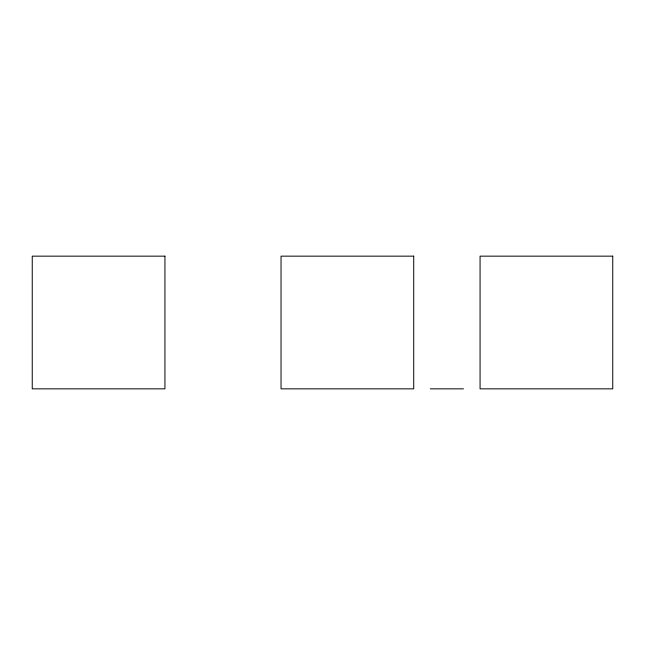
<?xml version="1.0" encoding="UTF-8"?>
<svg xmlns="http://www.w3.org/2000/svg" width="645" height="645" viewBox="0 0 645 645"><rect width="100%" height="100%" fill="white"/><g stroke="black" fill="none" stroke-linecap="round" stroke-linejoin="round"><path stroke-width="0.97" d="M430.304 388.846L463.481 388.846M164.935 256.154L32.25 256.154L32.25 388.846L164.935 388.846L164.935 256.154M413.719 256.154L281.035 256.154L281.035 388.846L413.719 388.846L413.719 256.154M612.75 256.154L480.065 256.154L480.065 388.846L612.75 388.846L612.75 256.154"/></g></svg>
